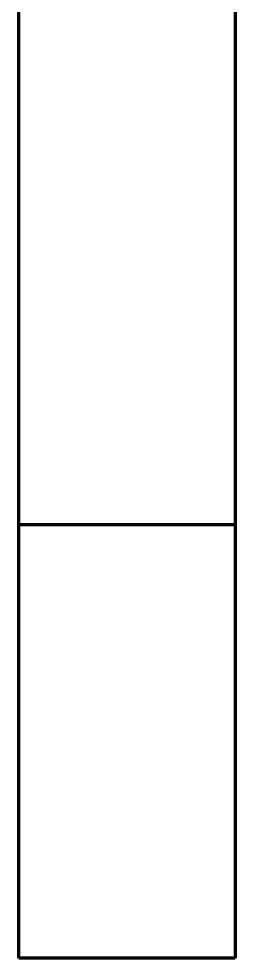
# Model space of a CAD drawing. Header units: millimetres. Extents: x 0 to 420, y 0 to 297.
# Drawn here: x 377 to 377.25, y 248.563 to 249.646 of the extents above; entities that cross this region are included whole.
import ezdxf

# ---------------------------------------------------------------- set-up
doc = ezdxf.new("R2010")
doc.units = ezdxf.units.MM
doc.linetypes.add('DASHED', pattern=[1.524, 1.27, -0.254])

msp = doc.modelspace()

# ---------------------------------------------------------------- linework, layer by layer
at = {"color": 5, "linetype": 'DASHED', "lineweight": 35}
for p, q in [((377, 252.7056), (377, 249.0633)), ((377.25, 249.0633), (377.25, 252.7056)), ((377, 249.0633), (377, 249.0073)), ((377.25, 249.0073), (377.25, 249.0633)), ((377, 249.0073), (377, 248.952)), ((377.25, 248.952), (377.25, 249.0073)), ((377, 248.952), (377, 248.8981)), ((377.25, 248.8981), (377.25, 248.952)), ((377, 248.8981), (377, 248.8463)), ((377.25, 248.8463), (377.25, 248.8981)), ((377, 248.8463), (377, 248.7973)), ((377.25, 248.7973), (377.25, 248.8463)), ((377, 248.7973), (377, 248.7515)), ((377.25, 248.7515), (377.25, 248.7973)), ((377, 248.7515), (377, 248.7097)), ((377.25, 248.7097), (377.25, 248.7515)), ((377, 248.7097), (377, 248.6724)), ((377.25, 248.6724), (377.25, 248.7097)), ((377, 248.6724), (377, 248.6399)), ((377.25, 248.6399), (377.25, 248.6724)), ((377, 248.6399), (377, 248.6128)), ((377.25, 248.6128), (377.25, 248.6399)), ((377, 248.6128), (377, 248.5913)), ((377.25, 248.5913), (377.25, 248.6128)), ((377, 248.5913), (377, 248.5758)), ((377.25, 248.5758), (377.25, 248.5913)), ((377, 248.5758), (377, 248.5664)), ((377.25, 248.5664), (377.25, 248.5758)), ((377, 248.5664), (377, 248.5633)), ((377, 248.5633), (377.25, 248.5633)), ((377.25, 248.5633), (377.25, 248.5664))]:
    msp.add_line(p, q, dxfattribs=at)
at = {"color": 1, "lineweight": 70}
for p, q in [((377, 249.0633), (377, 252.3633)), ((377.25, 252.3633), (377.25, 249.0633)), ((377, 249.0073), (377, 249.0633)), ((377, 249.0633), (377.25, 249.0633)), ((377.25, 249.0633), (377.25, 249.0073)), ((377, 248.952), (377, 249.0073)), ((377.25, 249.0073), (377.25, 248.952)), ((377, 248.8981), (377, 248.952)), ((377.25, 248.952), (377.25, 248.8981)), ((377, 248.8463), (377, 248.8981)), ((377.25, 248.8981), (377.25, 248.8463)), ((377, 248.7973), (377, 248.8463)), ((377.25, 248.8463), (377.25, 248.7973)), ((377, 248.7515), (377, 248.7973)), ((377.25, 248.7973), (377.25, 248.7515)), ((377, 248.7097), (377, 248.7515)), ((377.25, 248.7515), (377.25, 248.7097)), ((377, 248.6724), (377, 248.7097)), ((377.25, 248.7097), (377.25, 248.6724)), ((377, 248.6399), (377, 248.6724)), ((377.25, 248.6724), (377.25, 248.6399)), ((377, 248.6128), (377, 248.6399)), ((377.25, 248.6399), (377.25, 248.6128)), ((377, 248.5913), (377, 248.6128)), ((377.25, 248.6128), (377.25, 248.5913)), ((377, 248.5758), (377, 248.5913)), ((377.25, 248.5913), (377.25, 248.5758)), ((377, 248.5664), (377, 248.5758)), ((377.25, 248.5758), (377.25, 248.5664)), ((377, 248.5633), (377, 248.5664)), ((377.25, 248.5633), (377, 248.5633)), ((377.25, 248.5664), (377.25, 248.5633))]:
    msp.add_line(p, q, dxfattribs=at)

doc.saveas('drawing.dxf')
